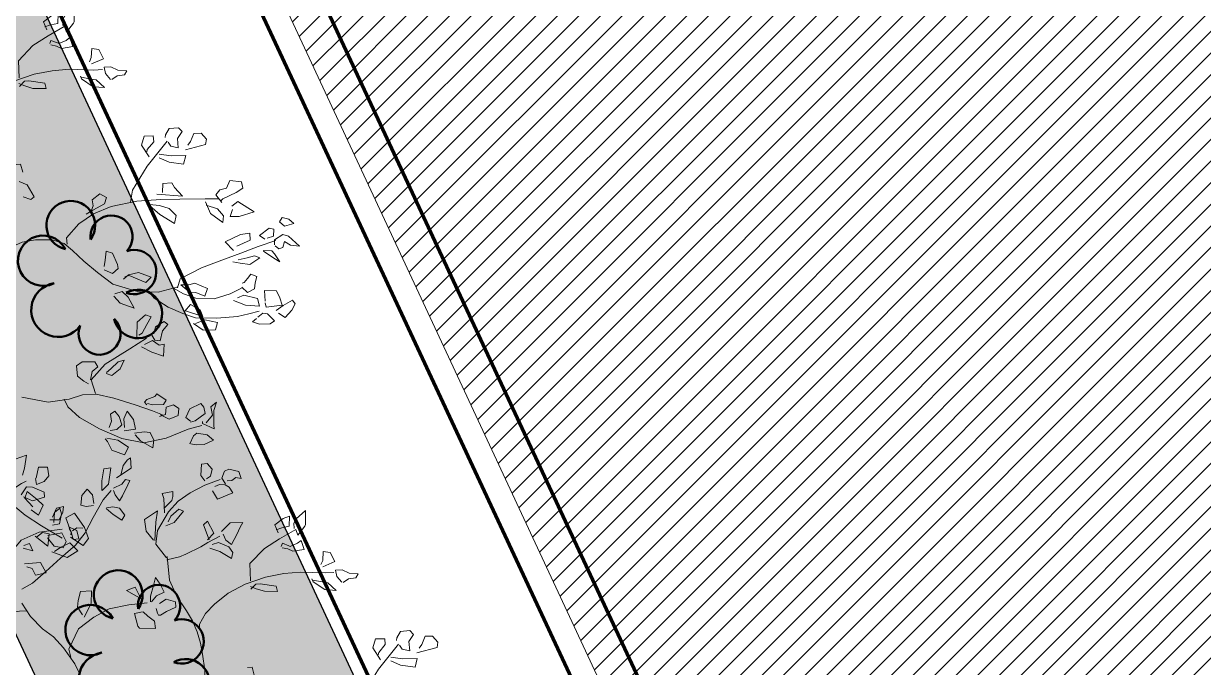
# Model space of a CAD drawing. Header units: millimetres. Extents: x 5637 to 6048, y 3385 to 3927.
# Drawn here: x 5913.26 to 5922.92, y 3626.82 to 3632.09 of the extents above; entities that cross this region are included whole.
import ezdxf

# ---------------------------------------------------------------- set-up
doc = ezdxf.new("R2010")
doc.units = ezdxf.units.MM
for name, color, linetype, lineweight in [('hatch', 253, 'Continuous', 13), ('trees new', 7, 'Continuous', 20), ('wall', 7, 'Continuous', 80)]:
    doc.layers.add(name, color=color, linetype=linetype, lineweight=lineweight)
doc.layers.add('plants1', color=7, linetype='Continuous', true_color=0x89ee5d)
pattern_1 = [(45, (2816.3681, -1263.7476), (-0.265165043, 0.265165043), []), (135, (2816.3681, -1263.7476), (-0.79549513, 0.265165043), [0.9375, -0.5625])]
pattern_2 = [(45, (2816.3681, -1263.7476), (-0.44194174, 0.44194174), []), (135, (2816.3681, -1263.7476), (-0.44194174, -0.44194174), [])]

# ---------------------------------------------------------------- blocks, each defined once
blk = doc.blocks.new('F1')
at = {"color": 92, "linetype": 'Continuous'}
for p, q in [((0.2678, -0.0425), (0.2719, -0.0276)), ((0.2719, -0.0276), (0.2826, -0.0278)), ((0.2826, -0.0278), (0.2878, -0.0224)), ((0.2936, -0.0212), (0.2844, -0.0421)), ((0.3138, -0.0299), (0.3043, -0.0404)), ((0.3156, -0.0409), (0.3171, -0.0326)), ((0.2844, -0.0421), (0.2678, -0.0425)), ((0.3043, -0.0404), (0.3156, -0.0409)), ((0.2904, -0.0636), (0.2731, -0.0792)), ((0.3211, -0.0529), (0.3004, -0.0626)), ((0.3004, -0.0626), (0.3151, -0.0721)), ((0.3151, -0.0721), (0.321, -0.0645)), ((0.321, -0.0645), (0.3191, -0.0539)), ((0.357, -0.0651), (0.3455, -0.0711)), ((0.3758, -0.0649), (0.3596, -0.069)), ((0.3828, -0.0721), (0.3758, -0.0649)), ((0.9311, -0.0574), (0.9423, -0.0601)), ((0.9423, -0.0601), (0.9618, -0.0856)), ((0.2731, -0.0792), (0.2748, -0.0972)), ((0.2903, -0.0781), (0.2891, -0.0672)), ((0.2898, -0.0924), (0.2903, -0.0781)), ((0.3321, -0.0823), (0.326, -0.0939)), ((0.3455, -0.0711), (0.3551, -0.0835)), ((0.3551, -0.0835), (0.3663, -0.0796)), ((0.3663, -0.0796), (0.3828, -0.0721)), ((0.2748, -0.0972), (0.2898, -0.0924)), ((0.2968, -0.0966), (0.2781, -0.1073)), ((0.3021, -0.1009), (0.2993, -0.0986)), ((0.326, -0.0939), (0.3331, -0.1036)), ((0.3425, -0.0984), (0.334, -0.0872)), ((0.3398, -0.1081), (0.3425, -0.0984)), ((0.9618, -0.0856), (0.9662, -0.1123)), ((0.9726, -0.1003), (0.9854, -0.1179)), ((0.9896, -0.0986), (0.9766, -0.0999)), ((0.9974, -0.1036), (0.9896, -0.0986)), ((0.2781, -0.1073), (0.2829, -0.1187)), ((0.3044, -0.1108), (0.2998, -0.1183)), ((0.324, -0.1036), (0.3021, -0.1009)), ((0.3033, -0.1032), (0.3044, -0.1108)), ((0.3241, -0.1177), (0.324, -0.1036)), ((0.3331, -0.1036), (0.3398, -0.1081)), ((0.9662, -0.1123), (0.9666, -0.1371)), ((1.0073, -0.1127), (0.9974, -0.1036)), ((1.0008, -0.1268), (1.0073, -0.1127)), ((1.0816, -0.1092), (1.0738, -0.1191)), ((1.0966, -0.1059), (1.0816, -0.1092)), ((1.0936, -0.1278), (1.0993, -0.1079)), ((1.1531, -0.1117), (1.1498, -0.1289)), ((1.1641, -0.1026), (1.1531, -0.1117)), ((1.1748, -0.1133), (1.168, -0.1013)), ((1.1706, -0.1206), (1.1748, -0.1133)), ((1.192, -0.1158), (1.1996, -0.1231)), ((1.2145, -0.1338), (1.2173, -0.117)), ((0.2829, -0.1187), (0.2996, -0.121)), ((0.2996, -0.121), (0.3241, -0.1177)), ((0.9854, -0.1179), (1.0008, -0.1268)), ((1.0738, -0.1191), (1.0799, -0.1274)), ((1.0799, -0.1274), (1.0936, -0.1278)), ((1.1093, -0.121), (1.1064, -0.1307)), ((1.1064, -0.1307), (1.1178, -0.1396)), ((1.1241, -0.1317), (1.1119, -0.1241)), ((1.1261, -0.1413), (1.1241, -0.1317)), ((1.1498, -0.1289), (1.1566, -0.132)), ((1.1566, -0.132), (1.1706, -0.1206)), ((1.171, -0.1272), (1.1698, -0.1388)), ((1.1795, -0.1301), (1.171, -0.1272)), ((1.1918, -0.1411), (1.1793, -0.1311)), ((1.1996, -0.1231), (1.2145, -0.1338)), ((0.9666, -0.1371), (0.959, -0.1645)), ((1.0748, -0.145), (1.0778, -0.1373)), ((1.0868, -0.1479), (1.0748, -0.145)), ((1.0778, -0.1373), (1.0886, -0.1398)), ((1.0969, -0.1398), (1.0868, -0.1479)), ((1.0886, -0.1398), (1.0944, -0.1396)), ((1.1178, -0.1396), (1.1261, -0.1413)), ((1.1698, -0.1388), (1.1741, -0.1487)), ((1.1741, -0.1487), (1.1858, -0.1527)), ((1.1858, -0.1527), (1.1918, -0.1411)), ((0.9224, -0.1628), (0.9116, -0.1827)), ((0.9261, -0.162), (0.9224, -0.1628)), ((0.9439, -0.1661), (0.9261, -0.162)), ((0.9411, -0.1775), (0.9439, -0.1661)), ((0.959, -0.1645), (0.9493, -0.1893)), ((0.9116, -0.1827), (0.9216, -0.1862)), ((0.9216, -0.1862), (0.9322, -0.1812)), ((0.9322, -0.1812), (0.9406, -0.1783)), ((0.9574, -0.185), (0.9782, -0.1711)), ((0.9769, -0.1841), (0.9599, -0.1841)), ((0.9782, -0.1711), (0.9769, -0.1841)), ((1.1073, -0.1854), (1.1106, -0.1754)), ((1.1106, -0.1754), (1.1158, -0.1696)), ((1.1158, -0.1696), (1.1273, -0.1771)), ((1.1273, -0.1771), (1.1319, -0.1883)), ((0.9261, -0.1951), (0.9251, -0.198)), ((0.9251, -0.198), (0.9259, -0.2077)), ((0.9292, -0.1953), (0.9261, -0.1951)), ((0.9359, -0.1968), (0.9292, -0.1953)), ((0.9476, -0.1953), (0.9521, -0.2055)), ((0.9556, -0.1978), (0.9482, -0.1941)), ((0.9672, -0.2084), (0.9556, -0.1978)), ((1.0951, -0.1992), (1.0828, -0.2042)), ((1.0928, -0.209), (1.0956, -0.2001)), ((1.1211, -0.191), (1.1094, -0.187)), ((1.1319, -0.1883), (1.1211, -0.191)), ((0.3648, -0.2191), (0.3791, -0.2059)), ((0.3791, -0.2059), (0.3928, -0.2061)), ((0.3976, -0.2079), (0.3878, -0.2202)), ((0.3928, -0.2061), (0.3978, -0.205)), ((0.405, -0.217), (0.402, -0.2262)), ((0.4158, -0.2249), (0.4093, -0.2175)), ((0.4778, -0.2202), (0.4843, -0.2162)), ((0.4843, -0.2162), (0.495, -0.2113)), ((0.495, -0.2113), (0.5087, -0.217)), ((0.5087, -0.217), (0.5098, -0.2268)), ((0.9259, -0.2077), (0.9251, -0.2226)), ((0.9321, -0.2255), (0.9414, -0.2156)), ((0.9414, -0.2156), (0.9402, -0.2042)), ((0.9521, -0.2055), (0.9517, -0.2175)), ((0.9517, -0.2175), (0.9641, -0.2177)), ((0.9641, -0.2177), (0.9756, -0.2164)), ((0.9756, -0.2164), (0.9672, -0.2084)), ((1.0828, -0.2042), (1.0701, -0.2115)), ((1.0701, -0.2115), (1.0743, -0.2187)), ((1.0743, -0.2187), (1.0869, -0.2164)), ((1.0869, -0.2164), (1.0928, -0.209)), ((1.1203, -0.2063), (1.1243, -0.2183)), ((1.1326, -0.2121), (1.1206, -0.2057)), ((1.1464, -0.2224), (1.1326, -0.2121)), ((0.372, -0.2291), (0.3648, -0.2191)), ((0.3878, -0.2202), (0.372, -0.2291)), ((0.3955, -0.2346), (0.3901, -0.2498)), ((0.402, -0.2262), (0.4045, -0.2353)), ((0.4253, -0.2282), (0.4158, -0.2249)), ((0.4263, -0.2357), (0.4253, -0.2282)), ((0.4912, -0.233), (0.482, -0.2253)), ((0.4935, -0.2431), (0.4912, -0.233)), ((0.5098, -0.2268), (0.5017, -0.2429)), ((0.9251, -0.2226), (0.9321, -0.2255)), ((1.0241, -0.2382), (1.0401, -0.2346)), ((1.0401, -0.2346), (1.0561, -0.2407)), ((1.1063, -0.2195), (1.0958, -0.2212)), ((1.0958, -0.2212), (1.1004, -0.2282)), ((1.1004, -0.2282), (1.1106, -0.2421)), ((1.1129, -0.2202), (1.1063, -0.2195)), ((1.1154, -0.2351), (1.1156, -0.222)), ((1.1243, -0.2183), (1.1431, -0.232)), ((1.1271, -0.2326), (1.1294, -0.2576)), ((1.1431, -0.232), (1.1464, -0.2224)), ((0.3721, -0.2483), (0.355, -0.2591)), ((0.3831, -0.2456), (0.3721, -0.2483)), ((0.3811, -0.2591), (0.3855, -0.246)), ((0.3901, -0.2498), (0.4036, -0.2537)), ((0.4106, -0.2419), (0.3993, -0.2369)), ((0.4036, -0.2537), (0.4183, -0.251)), ((0.4045, -0.2353), (0.4168, -0.2373)), ((0.4183, -0.251), (0.4106, -0.2419)), ((0.4168, -0.2373), (0.4263, -0.2357)), ((0.4796, -0.2493), (0.473, -0.2551)), ((0.4823, -0.2585), (0.4805, -0.2504)), ((0.5017, -0.2429), (0.4935, -0.2431)), ((0.884, -0.2388), (0.8881, -0.2413)), ((1.0176, -0.2388), (1.0335, -0.2498)), ((1.0561, -0.2407), (1.0583, -0.2626)), ((1.1106, -0.2421), (1.1146, -0.2477)), ((1.1146, -0.2477), (1.1189, -0.2429)), ((1.1189, -0.2429), (1.1154, -0.2351)), ((1.1381, -0.2489), (1.1273, -0.2396)), ((1.1426, -0.2582), (1.1381, -0.2489)), ((0.355, -0.2591), (0.3643, -0.2655)), ((0.3643, -0.2655), (0.376, -0.2661)), ((0.376, -0.2661), (0.3811, -0.2591)), ((0.473, -0.2551), (0.476, -0.2698)), ((0.4863, -0.2719), (0.4823, -0.2585)), ((0.7484, -0.2686), (0.7564, -0.2607)), ((0.7782, -0.2659), (0.769, -0.2738)), ((1.0583, -0.2626), (1.0449, -0.2531)), ((1.1294, -0.2576), (1.1428, -0.2632)), ((1.1428, -0.2632), (1.1426, -0.2582)), ((0.4096, -0.2874), (0.4146, -0.2819)), ((0.413, -0.28), (0.418, -0.2787)), ((0.418, -0.2787), (0.4198, -0.2835)), ((0.4198, -0.2835), (0.4183, -0.2957)), ((0.476, -0.2698), (0.4845, -0.281)), ((0.4845, -0.281), (0.4863, -0.2719)), ((0.7494, -0.2746), (0.7484, -0.2686)), ((0.769, -0.2738), (0.7494, -0.2746)), ((0.7877, -0.2765), (0.7994, -0.279)), ((0.7994, -0.279), (0.8019, -0.2732)), ((1.0326, -0.2756), (1.0408, -0.2951)), ((1.0429, -0.2756), (1.0376, -0.269)), ((1.0463, -0.2905), (1.0429, -0.2756)), ((1.0514, -0.2701), (1.0696, -0.2785)), ((1.0621, -0.2876), (1.0576, -0.2727)), ((1.0696, -0.2785), (1.0771, -0.2798)), ((1.0771, -0.2798), (1.0724, -0.2947)), ((0.3806, -0.2986), (0.3793, -0.3125)), ((0.3918, -0.2905), (0.3806, -0.2986)), ((0.3888, -0.297), (0.3901, -0.2881)), ((0.3975, -0.3028), (0.3888, -0.297)), ((0.4025, -0.3011), (0.4096, -0.2874)), ((0.4063, -0.3075), (0.4025, -0.3011)), ((0.4203, -0.2999), (0.4063, -0.3075)), ((0.4183, -0.2957), (0.4203, -0.2999)), ((1.0408, -0.2951), (1.0463, -0.2905)), ((1.0663, -0.2912), (1.0621, -0.2876)), ((1.0724, -0.2947), (1.0663, -0.2912)), ((0.3255, -0.3262), (0.3305, -0.3162)), ((0.3305, -0.3162), (0.3351, -0.3096)), ((0.336, -0.3086), (0.3436, -0.3183)), ((0.3436, -0.3183), (0.3448, -0.3245)), ((0.3793, -0.3125), (0.3876, -0.3177)), ((0.3876, -0.3177), (0.3958, -0.3137)), ((0.3958, -0.3137), (0.3975, -0.3028)), ((0.4897, -0.3113), (0.4763, -0.3208)), ((0.4905, -0.3293), (0.4908, -0.3166)), ((0.5052, -0.3121), (0.5238, -0.322)), ((0.5067, -0.3212), (0.506, -0.3158)), ((0.5587, -0.3133), (0.5433, -0.3274)), ((0.5718, -0.31), (0.5587, -0.3133)), ((0.5722, -0.3231), (0.574, -0.3125)), ((0.6112, -0.3148), (0.6012, -0.3228)), ((0.6228, -0.3226), (0.6157, -0.3173)), ((0.9662, -0.3146), (0.9497, -0.3245)), ((0.9767, -0.304), (0.9662, -0.3146)), ((0.9782, -0.3187), (0.9799, -0.3094)), ((1.0103, -0.3115), (0.9879, -0.3084)), ((0.9889, -0.3065), (0.9934, -0.3189)), ((1.0124, -0.3187), (1.0103, -0.3115)), ((0.3248, -0.3409), (0.3255, -0.3262)), ((0.3448, -0.3245), (0.336, -0.3363)), ((0.3616, -0.3303), (0.3626, -0.3235)), ((0.364, -0.3479), (0.3616, -0.3303)), ((0.3641, -0.3243), (0.3715, -0.3206)), ((0.3715, -0.3206), (0.38, -0.3317)), ((0.38, -0.3317), (0.3796, -0.3489)), ((0.4763, -0.3208), (0.4636, -0.3328)), ((0.4636, -0.3328), (0.4785, -0.3417)), ((0.4785, -0.3417), (0.4805, -0.3346)), ((0.4805, -0.3346), (0.4905, -0.3293)), ((0.4895, -0.3328), (0.485, -0.339)), ((0.5005, -0.332), (0.4895, -0.3328)), ((0.5058, -0.3423), (0.4982, -0.3353)), ((0.5145, -0.3326), (0.5067, -0.3212)), ((0.5213, -0.3433), (0.5145, -0.3326)), ((0.5238, -0.322), (0.5273, -0.3373)), ((0.5433, -0.3274), (0.561, -0.3272)), ((0.561, -0.3272), (0.5722, -0.3231)), ((0.5867, -0.333), (0.5892, -0.3425)), ((0.6012, -0.3228), (0.6038, -0.3336)), ((0.6038, -0.3336), (0.6095, -0.3351)), ((0.6095, -0.3351), (0.6268, -0.3361)), ((0.6335, -0.3299), (0.6228, -0.3226)), ((0.6268, -0.3361), (0.6335, -0.3299)), ((0.6932, -0.3286), (0.6939, -0.34)), ((0.8952, -0.3355), (0.9021, -0.3299)), ((0.8981, -0.3288), (0.9014, -0.3384)), ((0.9497, -0.3245), (0.9561, -0.3301)), ((0.9561, -0.3301), (0.9662, -0.3286)), ((0.9662, -0.3286), (0.9782, -0.3187)), ((0.9766, -0.3293), (0.9676, -0.3336)), ((0.9676, -0.3336), (0.9767, -0.3469)), ((0.9857, -0.3301), (0.9766, -0.3293)), ((0.9919, -0.3355), (0.9901, -0.3297)), ((0.9934, -0.3189), (1.0124, -0.3187)), ((0.336, -0.3363), (0.3248, -0.3409)), ((0.3533, -0.338), (0.3388, -0.3489)), ((0.3388, -0.3489), (0.3435, -0.351)), ((0.3435, -0.351), (0.3618, -0.3607)), ((0.3571, -0.356), (0.3518, -0.3429)), ((0.3556, -0.3394), (0.3533, -0.338)), ((0.373, -0.3502), (0.364, -0.3479)), ((0.3796, -0.3489), (0.373, -0.3502)), ((0.485, -0.339), (0.4963, -0.3483)), ((0.4963, -0.3483), (0.5007, -0.3595)), ((0.5067, -0.3566), (0.5058, -0.3423)), ((0.5273, -0.3373), (0.5213, -0.3433)), ((0.568, -0.3593), (0.5877, -0.3425)), ((0.5892, -0.3425), (0.5853, -0.3566)), ((0.5877, -0.3425), (0.5888, -0.3365)), ((0.6939, -0.34), (0.6942, -0.3587)), ((0.6992, -0.3429), (0.6949, -0.3382)), ((0.7075, -0.346), (0.6992, -0.3429)), ((0.71, -0.3593), (0.7075, -0.346)), ((0.8777, -0.3609), (0.8867, -0.3444)), ((0.8989, -0.3442), (0.8854, -0.3626)), ((0.8867, -0.3444), (0.8952, -0.3355)), ((0.9014, -0.3384), (0.8989, -0.3442)), ((0.9767, -0.3469), (0.9834, -0.356)), ((0.9876, -0.3622), (0.9954, -0.346)), ((0.9954, -0.346), (0.9919, -0.3355)), ((1.0334, -0.346), (1.0313, -0.3694)), ((1.0473, -0.345), (1.0334, -0.346)), ((1.0508, -0.3578), (1.0514, -0.3506)), ((1.0651, -0.3417), (1.0746, -0.3404)), ((1.0673, -0.352), (1.0663, -0.3452)), ((1.0751, -0.3589), (1.0673, -0.352)), ((1.0746, -0.3404), (1.0883, -0.3487)), ((1.0883, -0.3487), (1.0853, -0.3564)), ((0.3686, -0.3593), (0.3571, -0.356)), ((0.3618, -0.3607), (0.3708, -0.3696)), ((0.3708, -0.3696), (0.3686, -0.3593)), ((0.5007, -0.3595), (0.5067, -0.3566)), ((0.571, -0.3694), (0.568, -0.3593)), ((0.5853, -0.3566), (0.571, -0.3694)), ((0.6942, -0.3587), (0.7009, -0.3653)), ((0.7009, -0.3653), (0.71, -0.3593)), ((0.8854, -0.3626), (0.8777, -0.3609)), ((0.9834, -0.356), (0.9876, -0.3622)), ((1.0313, -0.3694), (1.0411, -0.3682)), ((1.0411, -0.3682), (1.0464, -0.3649)), ((1.0464, -0.3649), (1.0508, -0.3578)), ((1.0479, -0.3659), (1.0571, -0.3653)), ((1.0571, -0.3653), (1.0641, -0.3732)), ((1.0853, -0.3564), (1.0751, -0.3589)), ((1.0441, -0.3895), (1.0489, -0.3831)), ((1.0478, -0.3763), (1.0504, -0.3701)), ((1.0489, -0.3831), (1.0478, -0.3763)), ((1.0641, -0.3798), (1.0546, -0.391)), ((1.0641, -0.3732), (1.0641, -0.3798)), ((0.4701, -0.4001), (0.4625, -0.416)), ((0.4848, -0.3924), (0.4701, -0.4001)), ((0.4823, -0.4092), (0.4838, -0.3949)), ((0.5063, -0.3905), (0.4875, -0.4086)), ((0.4978, -0.4096), (0.5112, -0.4009)), ((0.5112, -0.4009), (0.5062, -0.3893)), ((0.5283, -0.4073), (0.542, -0.4015)), ((0.542, -0.4015), (0.5368, -0.4119)), ((0.9184, -0.4067), (0.9247, -0.4017)), ((0.9247, -0.4017), (0.9296, -0.3955)), ((0.9354, -0.3986), (0.9279, -0.405)), ((0.9321, -0.3951), (0.9354, -0.3986)), ((0.9514, -0.4003), (0.9636, -0.4013)), ((0.9552, -0.4081), (0.9564, -0.3999)), ((0.9636, -0.4013), (0.9662, -0.4162)), ((1.0546, -0.391), (1.0441, -0.3895)), ((0.4625, -0.416), (0.4705, -0.4231)), ((0.4705, -0.4231), (0.4823, -0.4092)), ((0.4875, -0.4086), (0.4978, -0.4096)), ((0.512, -0.4247), (0.5225, -0.4154)), ((0.5225, -0.4154), (0.5273, -0.4073)), ((0.5368, -0.4119), (0.5348, -0.4202)), ((0.6622, -0.4144), (0.6443, -0.4214)), ((0.6557, -0.427), (0.6639, -0.415)), ((0.8492, -0.4216), (0.8666, -0.4119)), ((0.8691, -0.4129), (0.8604, -0.4235)), ((0.8666, -0.4119), (0.8711, -0.4123)), ((0.9131, -0.422), (0.9184, -0.4067)), ((0.9261, -0.4063), (0.9254, -0.4177)), ((0.9254, -0.4177), (0.9264, -0.4243)), ((0.9279, -0.405), (0.9261, -0.4063)), ((0.9522, -0.4185), (0.9552, -0.4081)), ((0.9647, -0.4253), (0.9522, -0.4185)), ((0.9662, -0.4162), (0.9647, -0.4253)), ((0.5202, -0.4328), (0.512, -0.4247)), ((0.5348, -0.4202), (0.5202, -0.4328)), ((0.6443, -0.4214), (0.6235, -0.434)), ((0.6235, -0.434), (0.6322, -0.4415)), ((0.646, -0.4371), (0.6557, -0.427)), ((0.6719, -0.4309), (0.6525, -0.4622)), ((0.8407, -0.4353), (0.8492, -0.4216)), ((0.8559, -0.4299), (0.8407, -0.4353)), ((0.8604, -0.4235), (0.8559, -0.4299)), ((0.8791, -0.434), (0.8777, -0.4529)), ((0.8872, -0.4382), (0.8831, -0.4332)), ((0.9264, -0.4243), (0.9131, -0.422)), ((0.9354, -0.4235), (0.9422, -0.4384)), ((0.9437, -0.4247), (0.9354, -0.4235)), ((0.9532, -0.4262), (0.9461, -0.4233)), ((0.9572, -0.4322), (0.9532, -0.4262)), ((0.9617, -0.4493), (0.9572, -0.4322)), ((0.6322, -0.4415), (0.646, -0.4371)), ((0.6815, -0.4458), (0.6704, -0.4394)), ((0.6765, -0.4576), (0.6815, -0.4458)), ((0.724, -0.4458), (0.744, -0.444)), ((0.7344, -0.4483), (0.7319, -0.446)), ((0.74, -0.4618), (0.7344, -0.4483)), ((0.744, -0.444), (0.7537, -0.4531)), ((0.8472, -0.4589), (0.8461, -0.4498)), ((0.8471, -0.4481), (0.8576, -0.4456)), ((0.8576, -0.4456), (0.8664, -0.4481)), ((0.8664, -0.4481), (0.8627, -0.4568)), ((0.8982, -0.4446), (0.8872, -0.4382)), ((0.8922, -0.4529), (0.8982, -0.4446)), ((0.9422, -0.4384), (0.9436, -0.4402)), ((0.9436, -0.4402), (0.9617, -0.4493)), ((0.448, -0.4678), (0.4408, -0.4748)), ((0.4501, -0.4748), (0.448, -0.4678)), ((0.4878, -0.4576), (0.4738, -0.4698)), ((0.4875, -0.474), (0.4887, -0.4645)), ((0.6525, -0.4622), (0.6687, -0.4578)), ((0.6687, -0.4578), (0.6765, -0.4576)), ((0.704, -0.4676), (0.6922, -0.4845)), ((0.7162, -0.458), (0.704, -0.4676)), ((0.711, -0.4742), (0.7207, -0.4603)), ((0.7479, -0.4649), (0.74, -0.4618)), ((0.7537, -0.4531), (0.7479, -0.4649)), ((0.8436, -0.4686), (0.8472, -0.4589)), ((0.8471, -0.474), (0.8436, -0.4686)), ((0.8539, -0.4632), (0.8471, -0.474)), ((0.8627, -0.4568), (0.8539, -0.4632)), ((0.8777, -0.4529), (0.8922, -0.4529)), ((0.4408, -0.4748), (0.4341, -0.4887)), ((0.4525, -0.4866), (0.4508, -0.4777)), ((0.4738, -0.4698), (0.4636, -0.487)), ((0.4745, -0.4895), (0.4875, -0.474)), ((0.499, -0.4771), (0.4885, -0.4804)), ((0.4885, -0.4804), (0.4888, -0.4918)), ((0.5035, -0.4831), (0.5038, -0.48)), ((0.5062, -0.4899), (0.5035, -0.4831)), ((0.537, -0.4825), (0.5302, -0.4908)), ((0.5508, -0.4905), (0.5673, -0.4858)), ((0.5673, -0.4858), (0.5663, -0.51)), ((0.6123, -0.486), (0.5932, -0.4955)), ((0.6302, -0.4872), (0.6123, -0.486)), ((0.6137, -0.4976), (0.6258, -0.486)), ((0.6922, -0.4845), (0.7015, -0.4928)), ((0.7015, -0.4928), (0.711, -0.4742)), ((0.7234, -0.4802), (0.7162, -0.4885)), ((0.7302, -0.4794), (0.7234, -0.4802)), ((0.7412, -0.4808), (0.7379, -0.4785)), ((0.7464, -0.4897), (0.7412, -0.4808)), ((0.4341, -0.4887), (0.435, -0.4963)), ((0.435, -0.4963), (0.4485, -0.492)), ((0.4485, -0.492), (0.4525, -0.4866)), ((0.4576, -0.4945), (0.4496, -0.5162)), ((0.464, -0.4963), (0.4576, -0.4945)), ((0.4636, -0.487), (0.4745, -0.4895)), ((0.4798, -0.5036), (0.466, -0.4974)), ((0.4888, -0.4918), (0.4955, -0.4966)), ((0.4955, -0.4966), (0.5027, -0.503)), ((0.5027, -0.503), (0.5093, -0.4968)), ((0.5093, -0.4968), (0.5062, -0.4899)), ((0.5302, -0.4908), (0.5225, -0.5019)), ((0.5225, -0.5019), (0.5243, -0.5191)), ((0.53, -0.5137), (0.5325, -0.5032)), ((0.5325, -0.5032), (0.5358, -0.4905)), ((0.5528, -0.5185), (0.5537, -0.4978)), ((0.5932, -0.4955), (0.6007, -0.5007)), ((0.6007, -0.5007), (0.6137, -0.4976)), ((0.709, -0.4961), (0.7024, -0.5251)), ((0.7164, -0.5079), (0.7135, -0.5021)), ((0.7162, -0.4885), (0.7285, -0.4934)), ((0.7285, -0.4934), (0.7342, -0.5042)), ((0.7342, -0.5042), (0.7415, -0.5019)), ((0.7415, -0.5019), (0.7464, -0.4897)), ((0.4421, -0.5059), (0.4323, -0.5119)), ((0.4323, -0.5119), (0.4371, -0.5249)), ((0.4486, -0.517), (0.4468, -0.505)), ((0.4493, -0.5326), (0.4486, -0.517)), ((0.4496, -0.5162), (0.4606, -0.5179)), ((0.4606, -0.5179), (0.4718, -0.5183)), ((0.4718, -0.5183), (0.4798, -0.5036)), ((0.5243, -0.5191), (0.53, -0.5137)), ((0.5617, -0.5226), (0.5528, -0.5185)), ((0.5663, -0.51), (0.5617, -0.5226)), ((0.5898, -0.5204), (0.5957, -0.5088)), ((0.5957, -0.5088), (0.6028, -0.5162)), ((0.6077, -0.5177), (0.6093, -0.5284)), ((0.6188, -0.5075), (0.6323, -0.505)), ((0.6227, -0.511), (0.6217, -0.5073)), ((0.6222, -0.532), (0.6227, -0.511)), ((0.6323, -0.505), (0.6362, -0.5131)), ((0.6362, -0.5131), (0.6337, -0.5226)), ((0.7242, -0.5177), (0.7164, -0.5079)), ((0.7197, -0.527), (0.7242, -0.5177)), ((0.4371, -0.5249), (0.443, -0.5336)), ((0.443, -0.5336), (0.4493, -0.5326)), ((0.5145, -0.5365), (0.5058, -0.5417)), ((0.53, -0.528), (0.5145, -0.5365)), ((0.525, -0.5388), (0.5313, -0.528)), ((0.5527, -0.5332), (0.5443, -0.5373)), ((0.5552, -0.5502), (0.5527, -0.5332)), ((0.5857, -0.5421), (0.5898, -0.5204)), ((0.6093, -0.5284), (0.5857, -0.5421)), ((0.6232, -0.5433), (0.6222, -0.532)), ((0.6415, -0.532), (0.632, -0.546)), ((0.6337, -0.5226), (0.6415, -0.532)), ((0.7024, -0.5251), (0.7087, -0.5297)), ((0.7087, -0.5297), (0.7197, -0.527)), ((0.5058, -0.5417), (0.5192, -0.5402)), ((0.5192, -0.5402), (0.525, -0.5388)), ((0.5232, -0.5489), (0.5222, -0.5549)), ((0.5292, -0.546), (0.5232, -0.5489)), ((0.5372, -0.5493), (0.5307, -0.546)), ((0.5383, -0.5632), (0.5372, -0.5493)), ((0.544, -0.5409), (0.5423, -0.5502)), ((0.5423, -0.5502), (0.5512, -0.5556)), ((0.5512, -0.5556), (0.5552, -0.5502)), ((0.632, -0.546), (0.6232, -0.5433)), ((0.5202, -0.5659), (0.5127, -0.5765)), ((0.5127, -0.5765), (0.5327, -0.5696)), ((0.5283, -0.5609), (0.5202, -0.5659)), ((0.5222, -0.5549), (0.5283, -0.5609)), ((0.5327, -0.5696), (0.5383, -0.5632)), ((0.5565, -0.5672), (0.5478, -0.5709)), ((0.56, -0.5738), (0.5565, -0.5672)), ((0.5477, -0.5711), (0.5447, -0.5845)), ((0.5447, -0.5845), (0.5538, -0.5808)), ((0.5538, -0.5808), (0.56, -0.5738))]:
    blk.add_line(p, q, dxfattribs=at)
at = {"color": 33, "linetype": 'Continuous'}
for p, q in [((1.0488, -0.0402), (1.0492, -0.0574)), ((1.0492, -0.0574), (1.0552, -0.0821)), ((1.0552, -0.0821), (1.0626, -0.1094)), ((1.0626, -0.1094), (1.0691, -0.1369)), ((0.5053, -0.1274), (0.4816, -0.1576)), ((1.0691, -0.1369), (1.0781, -0.157)), ((0.4816, -0.1576), (0.4712, -0.1858)), ((1.0781, -0.157), (1.0924, -0.1773)), ((0.4628, -0.179), (0.4413, -0.1868)), ((0.4746, -0.1794), (0.4628, -0.179)), ((1.0924, -0.1773), (1.1079, -0.2011)), ((0.4413, -0.1868), (0.4141, -0.2046)), ((0.4712, -0.1858), (0.468, -0.2055)), ((1.1079, -0.2011), (1.1147, -0.2175)), ((0.4141, -0.2046), (0.3874, -0.2262)), ((0.468, -0.2055), (0.4599, -0.2231)), ((0.3874, -0.2262), (0.3673, -0.251)), ((0.4599, -0.2231), (0.4435, -0.2427)), ((0.3673, -0.251), (0.3585, -0.2825)), ((0.4435, -0.2427), (0.421, -0.2651)), ((0.8881, -0.2413), (0.8977, -0.2556)), ((0.9933, -0.2431), (1.0176, -0.2388)), ((1.0449, -0.2531), (1.0229, -0.2398)), ((1.0335, -0.2498), (1.05, -0.2758)), ((0.421, -0.2651), (0.4017, -0.2833)), ((0.8977, -0.2556), (0.9033, -0.2729)), ((1.0339, -0.2632), (1.0326, -0.2756)), ((0.3585, -0.2825), (0.3551, -0.3162)), ((0.4017, -0.2833), (0.3904, -0.293)), ((0.9033, -0.2729), (0.9084, -0.2974)), ((1.05, -0.2758), (1.0568, -0.2951)), ((0.6677, -0.2852), (0.6765, -0.2887)), ((0.6765, -0.2887), (0.6858, -0.3133)), ((0.9084, -0.2974), (0.9082, -0.3249)), ((1.0568, -0.2951), (1.0596, -0.3158)), ((0.3551, -0.3162), (0.3508, -0.3357)), ((0.6858, -0.3133), (0.689, -0.3382)), ((1.0596, -0.3158), (1.0594, -0.339)), ((0.9082, -0.3249), (0.9039, -0.3551)), ((0.689, -0.3382), (0.6866, -0.3653)), ((1.0594, -0.339), (1.0568, -0.362)), ((0.5427, -0.3595), (0.5224, -0.3711)), ((0.5536, -0.357), (0.5427, -0.3595)), ((0.6866, -0.3653), (0.6761, -0.4013)), ((0.9039, -0.3551), (0.8963, -0.3804)), ((0.5047, -0.3852), (0.4909, -0.3986)), ((0.5224, -0.3711), (0.5047, -0.3852)), ((0.8963, -0.3804), (0.8871, -0.4026)), ((0.4909, -0.3986), (0.4762, -0.4253)), ((0.5403, -0.3953), (0.5499, -0.4046)), ((0.6761, -0.4013), (0.6628, -0.4324)), ((0.5499, -0.4046), (0.5499, -0.439)), ((0.8871, -0.4026), (0.8698, -0.4332)), ((0.4762, -0.4253), (0.465, -0.4522)), ((0.6628, -0.4324), (0.6506, -0.4568)), ((0.8698, -0.4332), (0.8648, -0.4444)), ((0.465, -0.4522), (0.4609, -0.4684)), ((0.5499, -0.439), (0.5459, -0.4696)), ((0.4609, -0.4684), (0.4573, -0.4833)), ((0.5459, -0.4696), (0.5425, -0.4984)), ((0.6506, -0.4568), (0.6345, -0.4891)), ((0.5425, -0.4984), (0.5395, -0.5243)), ((0.6345, -0.4891), (0.6255, -0.5061)), ((0.5395, -0.5243), (0.5355, -0.5508))]:
    blk.add_line(p, q, dxfattribs=at)
for points in [[(1.0186, -0.0315), (1.0229, -0.0228), (1.0275, -0.0081), (1.0361, 0.0047), (1.0446, 0.0121), (1.0641, 0.0206), (1.0851, 0.0266), (1.0944, 0.0287)], [(0.9069, -0.0576), (0.92, -0.0578), (0.9473, -0.0541), (0.9682, -0.0485), (0.9851, -0.0402), (1.0088, -0.0328), (1.0315, -0.0309)], [(0.381, -0.0431), (0.3543, -0.0541), (0.3298, -0.0678), (0.3008, -0.0858)], [(1.1012, -0.0481), (1.1111, -0.0715), (1.1091, -0.0995), (1.098, -0.1301)], [(1.1036, -0.0454), (1.1153, -0.0442), (1.1406, -0.044), (1.1695, -0.0597), (1.1798, -0.0848), (1.182, -0.109), (1.182, -0.1162)], [(0.7155, -0.1655), (0.7217, -0.1692), (0.7167, -0.1703), (0.7111, -0.1727), (0.704, -0.1765), (0.7008, -0.18), (0.6998, -0.1862), (0.7, -0.1932), (0.7012, -0.2088), (0.7, -0.2299), (0.694, -0.2481), (0.6831, -0.269), (0.6707, -0.2816), (0.6566, -0.2879), (0.6355, -0.2951), (0.6126, -0.3048), (0.5877, -0.3166), (0.5622, -0.3427), (0.5477, -0.3684), (0.5415, -0.397)], [(0.7217, -0.1692), (0.7245, -0.1698), (0.7328, -0.1667), (0.7476, -0.1665), (0.7657, -0.1744), (0.775, -0.1825), (0.7812, -0.1879), (0.794, -0.1984), (0.8113, -0.2096), (0.8266, -0.2173), (0.8483, -0.2251), (0.8636, -0.2297), (0.88, -0.233), (0.8967, -0.2344), (0.9134, -0.2332), (0.9379, -0.2305), (0.9632, -0.2324), (0.9943, -0.2446)], [(0.4611, -0.2226), (0.4814, -0.2262), (0.4917, -0.2541), (0.4951, -0.2953), (0.4977, -0.3233)], [(0.9903, -0.2421), (0.9859, -0.2601), (0.9851, -0.2698), (0.9847, -0.2937), (0.9853, -0.305), (0.9853, -0.3243)], [(0.909, -0.334), (0.9311, -0.3444), (0.9407, -0.3725), (0.9429, -0.398), (0.9441, -0.4245)], [(0.5429, -0.3903), (0.5288, -0.399), (0.5156, -0.4119), (0.5023, -0.4346), (0.4981, -0.458), (0.4981, -0.4758)], [(0.6791, -0.3924), (0.693, -0.4028), (0.7137, -0.4371), (0.7322, -0.4787)]]:
    blk.add_lwpolyline(points, dxfattribs=at)
blk = doc.blocks.new('651')
at = {"layer": 'trees new', "color": 191, "lineweight": 50, "true_color": 0xb366ff}
for centre, radius, start, end in [((2839.024, 5108.8869, 4146.8315), 0.066, 307.6094, 167.7322), ((2838.8987, 5108.8841, 4146.8315), 0.063, 15.4185, 246.5773), ((2839.1364, 5108.8312, 4146.8315), 0.0723, 249.9235, 177.3258), ((2838.8066, 5108.7979, 4146.8315), 0.0728, 22.9437, 315.792), ((2838.8535, 5108.6724, 4146.8315), 0.075, 85.9567, 354.9094), ((2839.1272, 5108.7028, 4146.8315), 0.0625, 215.6462, 104.4063), ((2839.0024, 5108.6347, 4146.8315), 0.0805, 157.3541, 23.1592)]:
    blk.add_arc(centre, radius, start, end, dxfattribs=at)

msp = doc.modelspace()

# ---------------------------------------------------------------- hatches: boundary and pattern name
at = {"layer": 'hatch'}
h = msp.add_hatch(dxfattribs=at)
h.set_pattern_fill('ANSI37', color=256, scale=5, style=0)
h.set_pattern_definition(pattern_2)
edge = h.paths.add_edge_path()
edge.add_line((5825.9591, 3727.5305), (5824.6613, 3726.8483))
edge.add_line((5824.6613, 3726.8483), (5824.6331, 3726.8299))
edge.add_line((5824.6331, 3726.8299), (5832.5425, 3710.8937))
edge.add_arc((5842.8261, 3718.2314), 12.6331, 215.50932, 246.40143)
edge.add_line((5837.7687, 3706.6548), (5873.9456, 3691.4759))
edge.add_arc((5876.0951, 3696.599), 5.5557, 247.23835, 292.40853)
edge.add_line((5878.2129, 3691.4628), (5912.2676, 3707.3427))
edge.add_line((5912.2676, 3707.3427), (5953.9314, 3618.8634))
edge.add_arc((5958.3214, 3620.9305), 4.8523, 205.21515, 299.50257)
edge.add_line((5960.711, 3616.7074), (5960.0138, 3617.9268))
edge.add_arc((5958.4302, 3620.8922), 3.3618, 202.83384, 298.10278, ccw=False)
edge.add_line((5955.3319, 3619.5876), (5955.3802, 3619.7195))
edge.add_line((5955.3802, 3619.7195), (5912.987, 3709.3333))
edge.add_line((5912.987, 3709.3333), (5876.8114, 3692.5561))
edge.add_arc((5875.9424, 3694.4298), 2.0654, 262.09168, 294.88046, ccw=False)
edge.add_line((5875.6582, 3692.384), (5854.5737, 3701.2305))
edge.add_line((5854.5737, 3701.2305), (5838.2237, 3708.0916))
edge.add_arc((5842.1489, 3717.4455), 10.1441, 205.35045, 247.23548, ccw=False)
edge.add_arc((5704.3899, 3652.1787), 142.2937, 25.350453, 26.556661)
edge.add_arc((6385.6823, 3992.7001), 619.3585, 205.34932, 206.5566615, ccw=False)
h = msp.add_hatch(dxfattribs=at)
h.set_pattern_fill('ANSI31', color=256, scale=8, style=0)
h.set_pattern_definition([(45, (2816.3681, -1263.7476), (-0.70710678, 0.70710678), [])])
edge = h.paths.add_edge_path()
edge.add_line((5914.0726, 3695.5309), (5908.928, 3705.6735))
edge.add_line((5908.928, 3705.6735), (5912.2222, 3707.2045))
edge.add_line((5912.2222, 3707.2045), (5953.9314, 3618.8634))
edge.add_arc((5958.4737, 3621.0085), 5.0233, 205.27993, 278.44799)
edge.add_line((5959.2116, 3616.0397), (5952.956, 3613.1549))
edge.add_line((5952.956, 3613.1549), (5914.0726, 3695.5309))
at = {"layer": 'hatch', "true_color": 0xcd8532}
h = msp.add_hatch(dxfattribs=at)
h.set_pattern_fill('ANSI31', color=23, style=0)
h.set_pattern_definition([(45, (2816.36809, -1263.74761), (-0.0883883476, 0.0883883476), [])])
h.paths.add_polyline_path([(5886.1437, 3687.7631), (5905.5025, 3696.7903), (5909.7116, 3687.7634), (5908.0351, 3686.9816), (5934.5396, 3630.1425), (5938.3455, 3631.9172), (5942.5018, 3623.004), (5919.9725, 3612.4984), (5919.8001, 3612.8731), (5918.641, 3613.295), (5918.6068, 3613.2011), (5918.5974, 3613.2046), (5919.0854, 3614.5453), (5917.8547, 3614.9932), (5917.8205, 3614.8992), (5917.8111, 3614.9027), (5918.2967, 3616.237), (5917.0657, 3616.6851), (5917.0315, 3616.5911), (5917.0221, 3616.5945), (5917.4775, 3617.8456), (5917.2612, 3618.3095), (5916.1136, 3618.7276), (5916.0793, 3618.6332), (5916.0699, 3618.6366), (5916.5491, 3619.9531), (5915.3275, 3620.3978), (5915.2932, 3620.3038), (5915.2839, 3620.3072), (5915.6592, 3621.3384), (5919.6217, 3623.1862), (5893.1173, 3680.0253), (5890.353, 3678.7363), (5888.7344, 3682.2075), (5889.0768, 3682.3672), (5887.5732, 3682.9144), (5887.481, 3682.8416), (5887.4465, 3682.8542), (5887.9292, 3684.1806), (5886.7074, 3684.6245), (5886.673, 3684.5297), (5886.6636, 3684.5331), (5887.1512, 3685.8729), (5885.8863, 3686.2265), (5886.3133, 3687.3995)])
at = {"layer": 'hatch', "true_color": 0xfacfb6}
h = msp.add_hatch(dxfattribs=at)
h.set_pattern_fill('ANSI37', color=254, scale=5, style=0)
h.set_pattern_definition(pattern_2)
edge = h.paths.add_edge_path()
edge.add_line((5878.8295, 3678.6712), (5875.8027, 3683.3214))
edge.add_line((5875.8027, 3683.3214), (5872.5155, 3685.988))
edge.add_line((5872.5155, 3685.988), (5856.7843, 3692.7264))
edge.add_line((5856.7843, 3692.7264), (5853.8989, 3685.8212))
edge.add_line((5853.8989, 3685.8212), (5870.7494, 3641.3409))
edge.add_line((5870.7494, 3641.3409), (5871.5542, 3641.7093))
edge.add_line((5871.5542, 3641.7093), (5872.192, 3640.5754))
edge.add_line((5872.192, 3640.5754), (5875.6393, 3632.8009))
edge.add_line((5875.6393, 3632.8009), (5874.822, 3632.4268))
edge.add_line((5874.822, 3632.4268), (5874.9469, 3632.154))
edge.add_line((5874.9469, 3632.154), (5869.9939, 3629.8869))
edge.add_line((5869.9939, 3629.8869), (5880.5117, 3607.1852))
edge.add_line((5880.5117, 3607.1852), (5890.723, 3611.96))
edge.add_line((5890.723, 3611.96), (5892.6631, 3611.3532))
edge.add_line((5892.6631, 3611.3532), (5903.0296, 3607.8385))
edge.add_line((5903.0296, 3607.8385), (5904.5208, 3604.7023))
edge.add_line((5904.5208, 3604.7023), (5908.0777, 3597.4175))
edge.add_line((5908.0777, 3597.4175), (5909.0348, 3595.2746))
edge.add_line((5909.0348, 3595.2746), (5900.4428, 3591.0189))
edge.add_line((5900.4428, 3591.0189), (5903.8821, 3583.6446))
edge.add_line((5903.8821, 3583.6446), (5910.2738, 3586.625))
edge.add_line((5910.2738, 3586.625), (5909.6971, 3591.4839))
edge.add_line((5909.6971, 3591.4839), (5920.3182, 3596.6804))
edge.add_line((5920.3182, 3596.6804), (5924.1395, 3594.6742))
edge.add_line((5924.1395, 3594.6742), (5930.8227, 3597.7949))
edge.add_line((5930.8227, 3597.7949), (5929.9819, 3599.6868))
edge.add_line((5929.9819, 3599.6868), (5928.8103, 3600.0567))
edge.add_line((5928.8103, 3600.0567), (5928.9447, 3600.4702))
edge.add_line((5928.9447, 3600.4702), (5924.2763, 3602.176))
edge.add_line((5924.2763, 3602.176), (5920.3925, 3610.8241))
edge.add_line((5920.3925, 3610.8241), (5918.6093, 3609.8848))
edge.add_line((5918.6093, 3609.8848), (5913.336, 3620.9535))
edge.add_line((5913.336, 3620.9535), (5915.3892, 3621.9361))
edge.add_line((5915.3892, 3621.9361), (5915.0404, 3622.6715))
edge.add_line((5915.0404, 3622.6715), (5889.6565, 3677.1082))
edge.add_arc((5887.9792, 3680.6191), 3.891, 203.55273, 295.53502, ccw=False)
edge.add_line((5884.4124, 3679.0643), (5883.6815, 3680.7626))
edge.add_arc((5868.4219, 3709.4901), 32.5288, 288.65986, 297.97649, ccw=False)
at = {"layer": 'plants1'}
h = msp.add_hatch(dxfattribs=at)
h.set_pattern_fill('ANSI38', color=256, scale=3, style=0)
h.set_pattern_definition(pattern_1)
edge = h.paths.add_edge_path()
edge.add_line((5897.4055, 3740.5419), (5897.6905, 3738.9281))
edge.add_line((5897.6905, 3738.9281), (5879.9754, 3734.0867))
edge.add_line((5879.9754, 3734.0867), (5854.5437, 3722.5372))
edge.add_line((5854.5437, 3722.5372), (5855.921, 3719.5943))
edge.add_line((5855.921, 3719.5943), (5855.3036, 3719.452))
edge.add_line((5855.3036, 3719.452), (5854.4012, 3721.6353))
edge.add_line((5854.4012, 3721.6353), (5848.4646, 3718.9298))
edge.add_line((5848.4646, 3718.9298), (5850.8392, 3713.4239))
edge.add_line((5850.8392, 3713.4239), (5842.6987, 3709.94))
edge.add_line((5842.6987, 3709.94), (5839.8015, 3715.9205))
edge.add_line((5839.8015, 3715.9205), (5834.5773, 3713.5473))
edge.add_arc((5835.2577, 3712.0495), 1.6451, 114.43088, 325.87503)
edge.add_line((5836.6195, 3711.1266), (5856.4717, 3702.488))
edge.add_line((5856.4717, 3702.488), (5867.0627, 3707.3769))
edge.add_arc((5873.0871, 3706.6915), 6.0633, 121.04935, 173.50922, ccw=False)
edge.add_line((5869.9599, 3711.886), (5868.63, 3714.7814))
edge.add_line((5868.63, 3714.7814), (5869.7224, 3716.2053))
edge.add_line((5869.7224, 3716.2053), (5871.9546, 3719.0057))
edge.add_line((5871.9546, 3719.0057), (5876.4399, 3722.7697))
edge.add_line((5876.4399, 3722.7697), (5878.9571, 3724.0987))
edge.add_line((5878.9571, 3724.0987), (5882.8515, 3726.0448))
edge.add_line((5882.8515, 3726.0448), (5887.4109, 3727.2789))
edge.add_line((5887.4109, 3727.2789), (5891.5903, 3727.5637))
edge.add_line((5891.5903, 3727.5637), (5894.3668, 3727.8007))
edge.add_line((5894.3668, 3727.8007), (5896.124, 3727.4685))
edge.add_line((5896.124, 3727.4685), (5897.4063, 3724.7156))
edge.add_line((5897.4063, 3724.7156), (5899.9235, 3725.0478))
edge.add_line((5899.9235, 3725.0478), (5902.5831, 3724.2884))
edge.add_line((5902.5831, 3724.2884), (5904.2929, 3722.6271))
edge.add_line((5904.2929, 3722.6271), (5905.1478, 3721.1557))
edge.add_line((5905.1478, 3721.1557), (5905.4327, 3718.8774))
edge.add_line((5905.4327, 3718.8774), (5905.0338, 3716.9956))
edge.add_line((5905.0338, 3716.9956), (5903.8052, 3714.9312))
edge.add_line((5903.8052, 3714.9312), (5902.1066, 3713.1423))
edge.add_line((5902.1066, 3713.1423), (5904.8249, 3706.6939))
edge.add_line((5904.8249, 3706.6939), (5913.6016, 3710.9508))
edge.add_line((5913.6016, 3710.9508), (5916.9891, 3704.0377))
edge.add_line((5916.9891, 3704.0377), (5916.0392, 3703.4682))
edge.add_line((5916.0392, 3703.4682), (5955.3993, 3619.7722))
edge.add_arc((5958.5141, 3621.237), 3.4421, 205.18638, 296.56803)
edge.add_line((5960.0536, 3618.1584), (5960.7185, 3616.7344))
edge.add_line((5960.7185, 3616.7344), (5970.0541, 3621.1932))
edge.add_line((5970.0541, 3621.1932), (5969.5669, 3622.2232))
edge.add_line((5969.5669, 3622.2232), (5974.5169, 3624.7363))
edge.add_line((5974.5169, 3624.7363), (5976.9017, 3619.6043))
edge.add_line((5976.9017, 3619.6043), (5973.2146, 3617.8674))
edge.add_line((5973.2146, 3617.8674), (5974.5955, 3615.2006))
edge.add_line((5974.5955, 3615.2006), (5975.9448, 3615.8298))
edge.add_line((5975.9448, 3615.8298), (5983.4739, 3599.6899))
edge.add_line((5983.4739, 3599.6899), (5982.1708, 3599.0864))
edge.add_line((5982.1708, 3599.0864), (5986.4741, 3589.776))
edge.add_line((5986.4741, 3589.776), (5989.0564, 3590.7586))
edge.add_line((5989.0564, 3590.7586), (5986.2948, 3595.6711))
edge.add_line((5986.2948, 3595.6711), (5986.8254, 3610.7657))
edge.add_line((5986.8254, 3610.7657), (5987.3003, 3617.6955))
edge.add_line((5987.3003, 3617.6955), (5954.7399, 3636.972))
edge.add_line((5954.7399, 3636.972), (5927.5568, 3685.8809))
edge.add_line((5927.5568, 3685.8809), (5923.1399, 3693.6176))
edge.add_line((5923.1399, 3693.6176), (5917.569, 3703.5783))
edge.add_line((5917.569, 3703.5783), (5922.9357, 3711.0777))
edge.add_line((5922.9357, 3711.0777), (5922.7886, 3717.7434))
edge.add_line((5922.7886, 3717.7434), (5908.7781, 3729.7519))
edge.add_line((5908.7781, 3729.7519), (5898.4591, 3739.0125))
edge.add_line((5898.4591, 3739.0125), (5897.6522, 3740.2962))
edge.add_line((5897.6522, 3740.2962), (5897.0593, 3741.366))
edge.add_line((5897.0593, 3741.366), (5897.4055, 3740.5419))
h = msp.add_hatch(dxfattribs=at)
h.set_pattern_fill('ANSI38', color=256, scale=3, style=0)
h.set_pattern_definition(pattern_1)
edge = h.paths.add_edge_path()
edge.add_line((5867.34, 3539.4016), (5867.9205, 3539.0129))
edge.add_line((5867.9205, 3539.0129), (5868.3076, 3538.6455))
edge.add_line((5868.3076, 3538.6455), (5868.7519, 3538.1479))
edge.add_line((5868.7519, 3538.1479), (5869.0415, 3537.7423))
edge.add_line((5869.0415, 3537.7423), (5873.6365, 3527.954))
edge.add_line((5873.6365, 3527.954), (5903.83, 3542.0081))
edge.add_line((5903.83, 3542.0081), (5918.2915, 3541.2623))
edge.add_line((5918.2915, 3541.2623), (5941.162, 3551.495))
edge.add_line((5941.162, 3551.495), (5950.4831, 3563.8524))
edge.add_line((5950.4831, 3563.8524), (5964.2748, 3570.2305))
edge.add_line((5964.2748, 3570.2305), (5965.7412, 3570.8701))
edge.add_arc((5969.4272, 3564.866), 7.0453, 27.80089, 121.54638, ccw=False)
edge.add_arc((5969.675, 3565.2046), 6.6708, -45.77841, 26.22115, ccw=False)
edge.add_line((5974.3274, 3560.424), (5968.6933, 3565.0527))
edge.add_line((5968.6933, 3565.0527), (5960.2948, 3566.7358))
edge.add_line((5960.2948, 3566.7358), (5952.8625, 3563.4091))
edge.add_line((5952.8625, 3563.4091), (5951.1759, 3562.582))
edge.add_line((5951.1759, 3562.582), (5941.9997, 3550.4447))
edge.add_line((5941.9997, 3550.4447), (5918.5346, 3539.9421))
edge.add_line((5918.5346, 3539.9421), (5904.7077, 3540.6969))
edge.add_line((5904.7077, 3540.6969), (5873.0148, 3526.2825))
edge.add_line((5873.0148, 3526.2825), (5867.4745, 3538.1143))
edge.add_line((5867.4745, 3538.1143), (5850.7568, 3543.6974))
edge.add_line((5850.7568, 3543.6974), (5843.6617, 3553.6137))
edge.add_arc((5860.0915, 3565.3693), 20.2023, 201.39527, 215.58393, ccw=False)
edge.add_line((5841.2815, 3557.9995), (5825.6335, 3591.3345))
edge.add_line((5825.6335, 3591.3345), (5826.2431, 3603.8279))
edge.add_line((5826.2431, 3603.8279), (5807.9322, 3643.2125))
edge.add_line((5807.9322, 3643.2125), (5807.5443, 3643.0187))
edge.add_line((5807.5443, 3643.0187), (5797.9834, 3663.1782))
edge.add_line((5797.9834, 3663.1782), (5798.2207, 3663.2308))
edge.add_line((5798.2207, 3663.2308), (5798.4305, 3663.244))
edge.add_arc((5796.4713, 3658.6814), 4.9654, 43.28191, 66.76041, ccw=False)
edge.add_arc((5798.4192, 3659.9306), 2.7244, 20.33157, 52.27835, ccw=False)
edge.add_line((5800.9739, 3660.8773), (5827.0198, 3605.0634))
edge.add_arc((5822.5809, 3602.992), 4.8985, -5.63847, 25.01647, ccw=False)
edge.add_line((5827.4557, 3602.5107), (5827.0268, 3592.3414))
edge.add_arc((5831.4421, 3591.7535), 4.4542, 172.41517, 196.75755)
edge.add_line((5827.177, 3590.4692), (5842.181, 3557.9258))
edge.add_line((5842.181, 3557.9258), (5843.9318, 3555.5876))
edge.add_line((5843.9318, 3555.5876), (5844.4583, 3554.7327))
edge.add_line((5844.4583, 3554.7327), (5845.5115, 3553.1462))
edge.add_line((5845.5115, 3553.1462), (5846.2267, 3552.1473))
edge.add_line((5846.2267, 3552.1473), (5850.021, 3546.9752))
edge.add_arc((5853.5932, 3549.5959), 4.4304, 216.26476, 225.9659)
edge.add_arc((5856.0056, 3552.091), 7.901, 225.9659, 233.19828)
edge.add_arc((5852.8654, 3547.8936), 2.659, 233.19828, 246.10248)
edge.add_arc((5864.5482, 3574.2605), 31.4981, 246.10248, 247.39463)
edge.add_line((5852.4409, 3545.1822), (5866.9187, 3539.6234))
edge.add_line((5866.9187, 3539.6234), (5867.34, 3539.4016))
h = msp.add_hatch(dxfattribs=at)
h.set_pattern_fill('ANSI38', color=256, scale=3, style=0)
h.set_pattern_definition(pattern_1)
edge = h.paths.add_edge_path()
edge.add_line((5725.3638, 3655.929), (5797.2855, 3662.6908))
edge.add_line((5797.2855, 3662.6908), (5824.8068, 3603.2379))
edge.add_line((5824.8068, 3603.2379), (5824.2281, 3590.8801))
edge.add_line((5824.2281, 3590.8801), (5841.2298, 3554.4382))
edge.add_line((5841.2298, 3554.4382), (5849.6016, 3542.4688))
edge.add_line((5849.6016, 3542.4688), (5866.5608, 3537.0675))
edge.add_line((5866.5608, 3537.0675), (5872.4411, 3524.3818))
edge.add_line((5872.4411, 3524.3818), (5904.7068, 3539.0946))
edge.add_line((5904.7068, 3539.0946), (5918.1881, 3538.4642))
edge.add_line((5918.1881, 3538.4642), (5942.734, 3549.5127))
edge.add_line((5942.734, 3549.5127), (5952.3037, 3561.8596))
edge.add_line((5952.3037, 3561.8596), (5960.5734, 3565.6103))
edge.add_line((5960.5734, 3565.6103), (5967.9295, 3564.0349))
edge.add_line((5967.9295, 3564.0349), (5968.8219, 3563.4701))
edge.add_line((5968.8219, 3563.4701), (5964.5405, 3561.4618))
edge.add_line((5964.5405, 3561.4618), (5955.8447, 3557.4705))
edge.add_line((5955.8447, 3557.4705), (5946.3585, 3544.9477))
edge.add_line((5946.3585, 3544.9477), (5919.8451, 3533.0747))
edge.add_line((5919.8451, 3533.0747), (5906.0983, 3533.7568))
edge.add_line((5906.0983, 3533.7568), (5874.5935, 3519.4365))
edge.add_arc((5872.3722, 3524.3235), 5.3681, 204.02769, 294.44386, ccw=False)
edge.add_line((5867.4692, 3522.1377), (5862.4626, 3532.3299))
edge.add_line((5862.4626, 3532.3299), (5846.4433, 3537.9825))
edge.add_line((5846.4433, 3537.9825), (5836.4729, 3552.3417))
edge.add_line((5836.4729, 3552.3417), (5835.0144, 3554.6442))
edge.add_line((5835.0144, 3554.6442), (5818.8669, 3589.8413))
edge.add_line((5818.8669, 3589.8413), (5819.5207, 3602.2738))
edge.add_line((5819.5207, 3602.2738), (5801.5531, 3640.6043))
edge.add_line((5801.5531, 3640.6043), (5788.2949, 3640.1867))
edge.add_line((5788.2949, 3640.1867), (5786.9118, 3635.3352))
edge.add_line((5786.9118, 3635.3352), (5741.7205, 3631.4368))
edge.add_line((5741.7205, 3631.4368), (5726.6478, 3641.0072))
edge.add_line((5726.6478, 3641.0072), (5725.3638, 3655.929))
at = {"layer": 'plants1', "lineweight": 9, "true_color": 0x87ea5d}
h = msp.add_hatch(dxfattribs=at)
h.set_pattern_fill('GRASS', color=83, style=0)
h.set_pattern_definition([(90, (2816.3681, -1263.7476), (-0.70710678, 0.70710678), [0.1875, -1.22671356]), (45, (2816.3681, -1263.7476), (-0.70710678, 0.70710678), [0.1875, -0.8125]), (135, (2816.3681, -1263.7476), (-0.70710678, -0.70710678), [0.1875, -0.8125])])
edge = h.paths.add_edge_path()
edge.add_line((5983.5431, 3551.4458), (5969.6406, 3562.8382))
edge.add_line((5969.6406, 3562.8382), (5966.4923, 3561.7686))
edge.add_line((5966.4923, 3561.7686), (5955.921, 3557.2999))
edge.add_line((5955.921, 3557.2999), (5946.2387, 3544.6394))
edge.add_line((5946.2387, 3544.6394), (5920.2172, 3532.9936))
edge.add_line((5920.2172, 3532.9936), (5906.1222, 3533.8061))
edge.add_line((5906.1222, 3533.8061), (5874.3032, 3518.9058))
edge.add_arc((5872.286, 3523.5882), 5.0984, 205.90573, 293.3056, ccw=False)
edge.add_line((5867.6999, 3521.3608), (5862.6323, 3531.7944))
edge.add_line((5862.6323, 3531.7944), (5846.3008, 3537.8459))
edge.add_line((5846.3008, 3537.8459), (5835.7049, 3553.1895))
edge.add_line((5835.7049, 3553.1895), (5829.8695, 3565.4644))
edge.add_line((5829.8695, 3565.4644), (5818.9518, 3589.7878))
edge.add_line((5818.9518, 3589.7878), (5819.1053, 3602.0627))
edge.add_line((5819.1053, 3602.0627), (5812.5021, 3616.946))
edge.add_line((5812.5021, 3616.946), (5783.2143, 3614.4133))
edge.add_line((5783.2143, 3614.4133), (5742.2774, 3610.94))
edge.add_line((5742.2774, 3610.94), (5740.644, 3628.0089))
edge.add_line((5740.644, 3628.0089), (5728.2168, 3636.0891))
edge.add_line((5728.2168, 3636.0891), (5724.5273, 3634.1455))
edge.add_line((5724.5273, 3634.1455), (5745.9644, 3596.0148))
edge.add_line((5745.9644, 3596.0148), (5750.5589, 3599.3738))
edge.add_line((5750.5589, 3599.3738), (5769.6228, 3566.8392))
edge.add_line((5769.6228, 3566.8392), (5734.8156, 3545.9978))
edge.add_line((5734.8156, 3545.9978), (5735.1966, 3544.9829))
edge.add_line((5735.1966, 3544.9829), (5738.117, 3540.4156))
edge.add_line((5738.117, 3540.4156), (5741.5453, 3535.4677))
edge.add_line((5741.5453, 3535.4677), (5749.0368, 3527.6018))
edge.add_line((5749.0368, 3527.6018), (5798.5989, 3480.1654))
edge.add_arc((5805.5825, 3474.3409), 9.0937, 39.82904, 140.17096, ccw=False)
edge.add_line((5812.5661, 3480.1654), (5813.8359, 3478.6429))
edge.add_line((5813.8359, 3478.6429), (5821.5813, 3487.3969))
edge.add_line((5821.5813, 3487.3969), (5830.3425, 3479.6579))
edge.add_line((5830.3425, 3479.6579), (5822.0892, 3470.3965))
edge.add_line((5822.0892, 3470.3965), (5822.851, 3469.3815))
edge.add_line((5822.851, 3469.3815), (5809.5007, 3454.1796))
edge.add_line((5809.5007, 3454.1796), (5804.1829, 3458.0656))
edge.add_line((5804.1829, 3458.0656), (5802.3574, 3455.6864))
edge.add_line((5802.3574, 3455.6864), (5805.8497, 3451.0868))
edge.add_line((5805.8497, 3451.0868), (5796.3253, 3440.2221))
edge.add_line((5796.3253, 3440.2221), (5784.0204, 3450.6256))
edge.add_line((5784.0204, 3450.6256), (5793.0141, 3461.3387))
edge.add_line((5793.0141, 3461.3387), (5795.5262, 3459.3245))
edge.add_line((5795.5262, 3459.3245), (5796.8526, 3460.9646))
edge.add_line((5796.8526, 3460.9646), (5791.1566, 3465.9359))
edge.add_line((5791.1566, 3465.9359), (5792.654, 3467.6516))
edge.add_arc((5786.6267, 3472.912), 8, 318.88687, 400.79081)
edge.add_line((5792.6835, 3478.1384), (5782.8454, 3488.4384))
edge.add_line((5782.8454, 3488.4384), (5763.7285, 3506.9909))
edge.add_line((5763.7285, 3506.9909), (5752.5221, 3518.4214))
edge.add_line((5752.5221, 3518.4214), (5734.8163, 3536.2241))
edge.add_line((5734.8163, 3536.2241), (5726.0834, 3549.3486))
edge.add_line((5726.0834, 3549.3486), (5715.1021, 3569.233))
edge.add_line((5715.1021, 3569.233), (5688.066, 3610.0105))
edge.add_line((5688.066, 3610.0105), (5687.6689, 3609.7794))
edge.add_line((5687.6689, 3609.7794), (5701.6419, 3588.0879))
edge.add_line((5701.6419, 3588.0879), (5696.039, 3584.4446))
edge.add_line((5696.039, 3584.4446), (5702.7144, 3568.9496))
edge.add_line((5702.7144, 3568.9496), (5693.9544, 3563.0848))
edge.add_line((5693.9544, 3563.0848), (5685.5689, 3556.5965))
edge.add_line((5685.5689, 3556.5965), (5723.0806, 3502.3966))
edge.add_line((5723.0806, 3502.3966), (5785.0598, 3394.6711))
edge.add_line((5785.0598, 3394.6711), (5883.7881, 3413.0503))
edge.add_line((5883.7881, 3413.0503), (5919.3297, 3457.9389))
edge.add_line((5919.3297, 3457.9389), (5966.3326, 3498.0851))
edge.add_line((5966.3326, 3498.0851), (6010.0995, 3522.4634))
edge.add_line((6010.0995, 3522.4634), (6039.9637, 3496.5168))
edge.add_line((6039.9637, 3496.5168), (6039.9637, 3522.8409))
edge.add_line((6039.9637, 3522.8409), (6037.0448, 3526.9085))
edge.add_line((6037.0448, 3526.9085), (6033.3248, 3517.218))
edge.add_line((6033.3248, 3517.218), (6030.3513, 3517.7635))
edge.add_line((6030.3513, 3517.7635), (6029.2115, 3517.1757))
edge.add_line((6029.2115, 3517.1757), (6022.483, 3530.5848))
edge.add_line((6022.483, 3530.5848), (6022.5933, 3530.842))
edge.add_line((6022.5933, 3530.842), (5996.7012, 3552.4638))
edge.add_line((5996.7012, 3552.4638), (5983.5431, 3551.4458))
at = {"layer": 'trees new'}
h = msp.add_hatch(color=256, dxfattribs=at)
h.set_gradient(color1=(143, 206, 95), color2=(187, 225, 157), one_color=1, tint=0.75, name='SPHERICAL')
h.paths.add_polyline_path([(5906.2133, 3642.0542), (5908.3692, 3643.0474), (5917.3112, 3623.8644), (5915.182, 3622.8427)])

# ---------------------------------------------------------------- linework, layer by layer
at = {"layer": 'hatch', "color": 255, "lineweight": 80}
msp.add_lwpolyline([(5905.3573, 3696.3916), (5909.313, 3687.9085), (5907.6364, 3687.1267), (5934.3945, 3629.7438), (5938.2004, 3631.5186), (5942.1031, 3623.1491), (5920.119, 3612.8978), (5920.0203, 3613.1122), (5919.0161, 3613.4777), (5919.4699, 3614.7246), (5918.2298, 3615.176), (5918.6812, 3616.4163), (5917.4408, 3616.8678), (5917.8019, 3617.8598), (5917.4806, 3618.5488), (5916.4887, 3618.9102), (5916.9336, 3620.1324), (5915.7026, 3620.5805), (5915.8986, 3621.119), (5920.0204, 3623.0411), (5893.2624, 3680.424)], dxfattribs=at)
at = {"layer": 'hatch'}
msp.add_lwpolyline([(5915.6592, 3621.3384), (5919.6217, 3623.1862), (5893.1173, 3680.0253)], dxfattribs=at)
at = {"layer": 'plants1'}
msp.add_lwpolyline([(5906.2133, 3642.0542), (5908.3692, 3643.0474), (5917.3112, 3623.8644), (5915.182, 3622.8427)], close=True, dxfattribs=at)
at = {"layer": 'wall', "lineweight": 90}
msp.add_line((5909.7012, 3643.9875), (5919.356, 3623.2829), dxfattribs=at)
msp.add_lwpolyline([(5908.4262, 3643.1727), (5917.4579, 3623.804)], dxfattribs=at)

# ---------------------------------------------------------------- block references
at = {"layer": 'trees new', "color": 84, "xscale": 5.759999999994661, "yscale": 5.759999999994661, "zscale": 5.759999999994661, "rotation": 117.5464924475251}
for p in [(5913.942, 3626.1136, -5307.9444), (5915.8369, 3621.9978, -5307.9444)]:
    msp.add_blockref('F1', p, dxfattribs=at)
at = {"layer": 'trees new', "color": 4, "lineweight": 100, "xscale": 2.745366207939785, "yscale": 2.745366207939785, "zscale": 2.745366207939785, "rotation": 301.4113995908457}
for p in [(-10118.2377, 2972.02, -11384.5711), (-10117.8487, 2968.9971)]:
    msp.add_blockref('651', p, dxfattribs=at)

doc.saveas('drawing.dxf')
